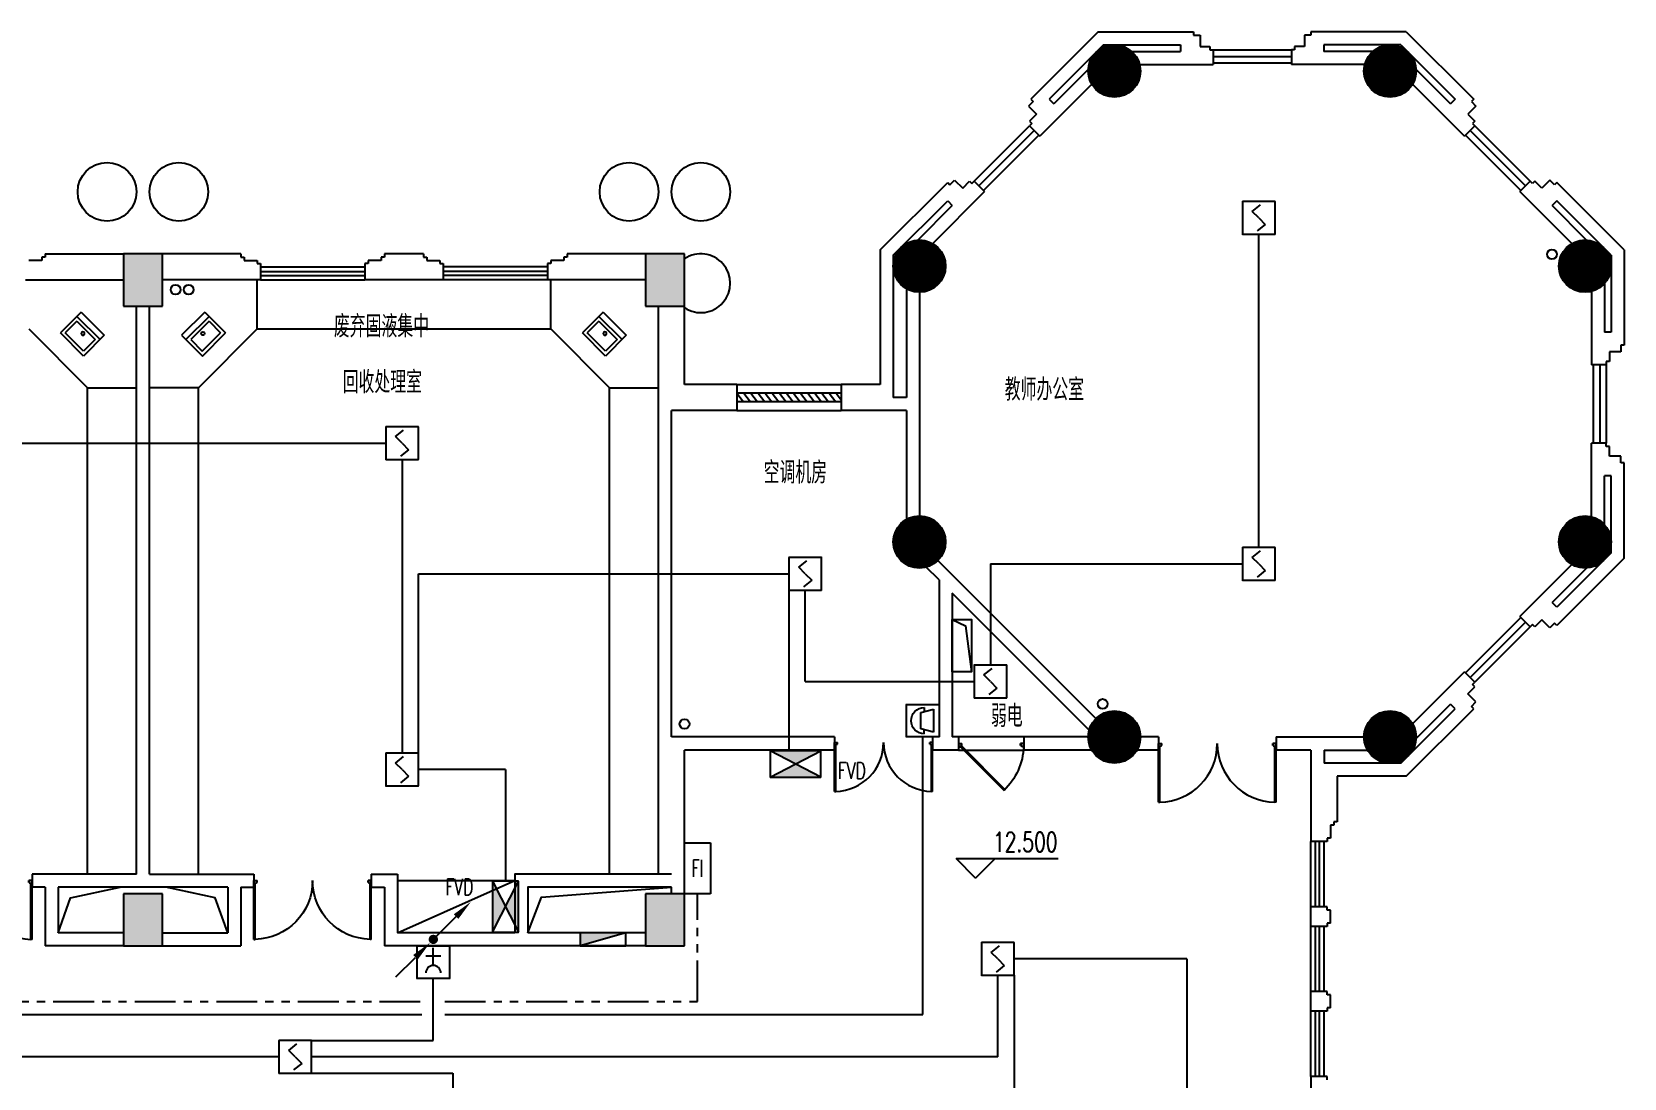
# Model space of a CAD drawing. Extents: x 190999 to 918899, y -200814 to 215286.
# Drawn here: x 618082 to 642484, y 9461 to 25486 of the extents above; entities that cross this region are included whole.
import ezdxf
from ezdxf.enums import TextEntityAlignment as Align

# ---------------------------------------------------------------- set-up
doc = ezdxf.new("R2010")
doc.units = 0
doc.header["$LTSCALE"] = 1000
doc.header["$MEASUREMENT"] = 0
doc.linetypes.add('PHANTOM2', pattern=[1.25, 0.625, -0.125, 0.125, -0.125, 0.125, -0.125])
for name, color, linetype in [('00-EQUIP', 3, 'Continuous'), ('00-LWIRE', 4, 'Continuous'), ('00-WIRE-4', 6, 'Continuous'), ('A-墙线', 2, 'Continuous'), ('A-外包装修', 250, 'Continuous'), ('A-外窗', 145, 'Continuous'), ('A-家具', 250, 'Continuous'), ('A-门', 167, 'Continuous'), ('COLUMN', 2, 'Continuous'), ('DIM_ELEV', 3, 'Continuous'), ('EQUIP_消火栓', 1, 'Continuous'), ('PUB_HATCH', 250, 'Continuous'), ('PUB_TEXT', 7, 'Continuous'), ('WALL', 2, 'Continuous'), ('WINDOW', 177, 'Continuous'), ('房间名称', 7, 'Continuous'), ('暖通-风-说明', 3, 'Continuous'), ('洞口线', 165, 'Continuous'), ('电井开洞', 97, 'Continuous'), ('雨水管', 151, 'Continuous')]:
    doc.layers.add(name, color=color, linetype=linetype)
doc.styles.add('_COMPLEX', font='COMPLEX.shx', dxfattribs={"width": 0.5})
doc.styles.add('_TCH_DIM', font='SIMPLEX', dxfattribs={"bigfont": 'GBCBIG'})
doc.styles.add('HZ-ZGBZ', font='romanc.shx', dxfattribs={"width": 0.65})
doc.styles.get("Standard").update_dxf_attribs({"font": 'simhei.ttf'})
doc.styles.add('XXK', font='romans.shx', dxfattribs={"width": 0.75, "bigfont": 'hzf.shx'})
doc.styles.add('zz-1', font='arial.ttf', dxfattribs={"width": 0.8})
doc.linetypes.add('BIG-DLINE', pattern='A,1,-0.15,["D",XXK,S=0.2,R=0,X=-0.1,Y=-0.09],-0.2', length=1.35)

# ---------------------------------------------------------------- blocks, each defined once
blk = doc.blocks.new('m1800')
at = {"layer": 'A-墙线'}
for p, q in [((-900, -100), (-900, 100)), ((900, -100), (900, 100))]:
    blk.add_line(p, q, dxfattribs=at)
at = {"layer": 'A-门'}
for p, q in [((-900, 900), (-900, 0)), ((-900, 900), (-880, 900)), ((-880, 900), (-880, 50)), ((880, 900), (880, 50)), ((900, 900), (880, 900)), ((900, 900), (900, 0)), ((-900, 50), (-870, 50)), ((-900, 0), (-850, 0)), ((-870, 50), (-870, 30)), ((-870, 30), (-850, 30)), ((-850, 30), (-850, 0)), ((850, 30), (850, 0)), ((870, 30), (850, 30)), ((900, 0), (850, 0)), ((870, 50), (870, 30)), ((900, 50), (870, 50))]:
    blk.add_line(p, q, dxfattribs=at)
for centre, start, end in [((-900, 0), 0, 88.7267), ((900, 0), 91.2733, 180)]:
    blk.add_arc(centre, 900, start, end, dxfattribs=at)
blk = doc.blocks.new('$TwtSys$00000434')
for p, q in [((-0.5, 0.5), (-0.5, -0.5)), ((-0.5, -0.5), (0.5, 0.5)), ((0.5, 0.5), (-0.5, 0.5)), ((0.5, -0.5), (0.5, 0.5)), ((-0.5, -0.5), (0.5, -0.5))]:
    blk.add_line(p, q)
blk.add_solid([(0.5, -0.5), (0.5, 0.5), (-0.5, -0.5)])
blk = doc.blocks.new('bfm01')
at = {"layer": 'A-墙线'}
for p, q in [((-200, 0), (0, 0)), ((-200, -1000), (0, -1000))]:
    blk.add_line(p, q, dxfattribs=at)
at = {"layer": 'A-门'}
for p, q in [((-200, -1000), (-200, 0)), ((-100, 0), (-100, -50)), ((-70, -50), (-100, -50)), ((-50, -30), (-70, -30)), ((-70, -30), (-70, -50)), ((-64, -44), (-50, -30)), ((-64, -44), (603, -711)), ((-50, 0), (-50, -30)), ((-50, -30), (617, -697)), ((0, 0), (0, -1000)), ((-70, -950), (-100, -950)), ((-100, -1000), (-100, -950)), ((-70, -970), (-70, -950)), ((-50, -970), (-70, -970)), ((-50, -1000), (-50, -970)), ((-50, -1000), (-100, -1000))]:
    blk.add_line(p, q, dxfattribs=at)
blk.add_arc((-100, 0), 1000, 272.866, 315.8103, dxfattribs=at)
blk = doc.blocks.new('$WINLIB2D$00000039')
at = {"color": 0}
for p, q in [((0.5, 0.5), (-0.5, 0.5)), ((-0.5, 0.167), (0.5, 0.167)), ((-0.384, -0.167), (-0.448, 0.167)), ((-0.316, -0.167), (-0.38, 0.167)), ((-0.248, -0.167), (-0.312, 0.167)), ((-0.18, -0.167), (-0.244, 0.167)), ((-0.112, -0.167), (-0.176, 0.167)), ((-0.044, -0.167), (-0.108, 0.167)), ((0.024, -0.167), (-0.04, 0.167)), ((0.092, -0.167), (0.028, 0.167)), ((0.16, -0.167), (0.096, 0.167)), ((0.228, -0.167), (0.164, 0.167)), ((0.296, -0.167), (0.232, 0.167)), ((0.364, -0.167), (0.3, 0.167)), ((0.432, -0.167), (0.368, 0.167)), ((0.5, -0.167), (0.436, 0.167)), ((-0.452, -0.167), (-0.5, 0.084)), ((-0.5, -0.167), (0.5, -0.167)), ((0.5, -0.5), (-0.5, -0.5))]:
    blk.add_line(p, q, dxfattribs=at)
blk = doc.blocks.new('_YZH')
blk.add_circle((0, 0), 0.5)
at = {"layer": 'PUB_HATCH', "const_width": 0.5}
blk.add_lwpolyline([(-0.25, 0, 1), (0.25, 0, 1)], format="xyb", close=True, dxfattribs=at)
blk = doc.blocks.new('$plan$00001609')
at = {"linetype": 'Continuous'}
for p, q in [((0, -251), (0, 251)), ((0, 251), (450, 251)), ((93, -251), (93, 251)), ((450, 251), (450, -251)), ((146, -199), (146, 199)), ((146, 199), (397, 199)), ((397, 199), (397, -199)), ((146, -199), (397, -199)), ((0, -251), (450, -251))]:
    blk.add_line(p, q, dxfattribs=at)
blk.add_line((238, 2), (238, 0))
blk.add_arc((212, 0), 26, 4.716, 0, dxfattribs=at)
at = {"style": 'zz-1'}
for tag in ['YSIZE', 'XSIZE']:
    blk.add_attdef(tag, (0, 0), '', height=0.5, dxfattribs=at)
blk = doc.blocks.new('_LINKPT1')
at = {"color": 0}
blk.add_line((0, 0), (0, 0), dxfattribs=at)
blk = doc.blocks.new('3S1KCGW2')
for p, q in [((0.5, 0.5), (-0.5, 0.5)), ((-0.5, 0.5), (-0.5, -0.5)), ((0.5, -0.5), (0.5, 0.5)), ((-0.2, 0.2), (0.05, 0.4)), ((0, 0), (-0.2, 0.2)), ((0, 0), (0.2, -0.2)), ((0.2, -0.2), (-0.05, -0.4)), ((-0.5, -0.5), (0.5, -0.5))]:
    blk.add_line(p, q)
at = {"const_width": 0.04, "flags": 128}
blk.add_lwpolyline([(-0.5, -0.5), (-0.5, 0.5), (0.5, 0.5), (0.5, -0.5)], close=True, dxfattribs=at)
at = {"xscale": 0.002, "yscale": 0.002, "zscale": 0.002}
for p in [(0, 0.5), (-0.5, 0), (0.5, 0), (0, -0.5)]:
    blk.add_blockref('_LINKPT1', p, dxfattribs=at)
at = {"flags": 9}
blk.add_attdef('A', (0, 0), '', height=0.00002, dxfattribs=at)
blk = doc.blocks.new('6H2NC6JJ')
for p, q in [((-0.78, 0.4), (0.78, -0.4)), ((0.78, 0.4), (-0.78, -0.4)), ((0.78, 0.4), (-0.78, 0.4)), ((-0.78, 0.4), (-0.78, -0.4)), ((0.78, -0.4), (0.78, 0.4)), ((-0.78, -0.4), (0.78, -0.4))]:
    blk.add_line(p, q)
at = {"const_width": 0.04}
blk.add_lwpolyline([(-0.78, 0.4), (-0.78, -0.4), (0.78, -0.4), (0.78, 0.4)], close=True, dxfattribs=at)
for points in [[(-0.78, 0.4), (0, 0), (0.78, 0.4)], [(-0.78, -0.4), (0.78, -0.4), (0, 0)]]:
    blk.add_solid(points)
at = {"xscale": 0.002, "yscale": 0.002, "zscale": 0.002}
for p in [(-0.78, 0), (0, 0.4), (0.78, 0), (0, -0.4)]:
    blk.add_blockref('_LINKPT1', p, dxfattribs=at)
at = {"flags": 9}
blk.add_attdef('A', (0, 0), '', height=0.00002, dxfattribs=at)
blk = doc.blocks.new('6A2EJEHE')
for p, q in [((0.78, 0.4), (-0.78, 0.4)), ((-0.78, 0.4), (-0.78, -0.4)), ((0.78, -0.4), (0.78, 0.4)), ((-0.78, -0.4), (0.78, -0.4))]:
    blk.add_line(p, q)
at = {"xscale": 0.002, "yscale": 0.002, "zscale": 0.002}
for p in [(-0.78, 0), (0, 0.4), (0.78, 0), (0, -0.4)]:
    blk.add_blockref('_LINKPT1', p, dxfattribs=at)
at = {"style": '_COMPLEX', "width": 0.6, "flags": 8}
blk.add_attdef('$TEXT$', text='', height=0.52, dxfattribs=at).set_placement((0, 0), align=Align.MIDDLE_CENTER)
at = {"flags": 9}
blk.add_attdef('A', (0, 0), '', height=0.00002, dxfattribs=at)
blk = doc.blocks.new('J62IR8YJ')
for p, q in [((-0.5, 1), (0.5, 1)), ((-0.5, 0), (-0.5, 1)), ((0.5, 1), (0.5, 0)), ((0, 0.598), (0, 0.06)), ((0.5, 0), (-0.5, 0)), ((-0.231, 0.312), (0.231, 0.312))]:
    blk.add_line(p, q)
at = {"const_width": 0.04, "flags": 128}
blk.add_lwpolyline([(-0.5, 0), (-0.5, 1), (0.5, 1), (0.5, 0)], close=True, dxfattribs=at)
blk.add_arc((0, 0.829), 0.231, 180, 0)
at = {"xscale": 0.002, "yscale": 0.00200000000000955, "zscale": 0.002}
for p in [(0, 1), (-0.5, 0.5), (0.5, 0.5), (0, 0)]:
    blk.add_blockref('_LINKPT1', p, dxfattribs=at)
at = {"flags": 9}
blk.add_attdef('A', (0, 0), '', height=0.00002, dxfattribs=at)
blk = doc.blocks.new('411UXEXY')
for p, q in [((0.5, 0.5), (-0.5, 0.5)), ((-0.5, 0.5), (-0.5, -0.5)), ((0.5, -0.5), (0.5, 0.5)), ((-0.25, 0.056), (-0.35, -0.333)), ((0.25, 0.056), (-0.25, 0.056)), ((0.35, -0.333), (0.25, 0.056)), ((-0.4, -0.044), (-0.276, -0.044)), ((-0.35, -0.333), (0.35, -0.333)), ((0.4, -0.044), (0.276, -0.044)), ((-0.5, -0.5), (0.5, -0.5))]:
    blk.add_line(p, q)
at = {"const_width": 0.04, "flags": 128}
blk.add_lwpolyline([(0.5, -0.5), (0.5, 0.5), (-0.5, 0.5), (-0.5, -0.5)], close=True, dxfattribs=at)
blk.add_arc((0, -0.044), 0.4, 0, 180)
at = {"xscale": 0.002, "yscale": 0.002, "zscale": 0.002}
for p in [(0, 0.5), (-0.5, 0), (0.5, 0), (0, -0.5)]:
    blk.add_blockref('_LINKPT1', p, dxfattribs=at)
at = {"flags": 9}
blk.add_attdef('A', (0, 0), '', height=0.00002, dxfattribs=at)
blk = doc.blocks.new('_WRLD1L')
for p, q in [((0.7, 0.7), (0, 0)), ((0.104, 0.104), (0.104, 0.104)), ((-0.104, -0.104), (-0.104, -0.104))]:
    blk.add_line(p, q)
at = {"const_width": 0.142}
blk.add_lwpolyline([(-0.071, 0, 1), (0.071, 0, 1)], format="xyb", close=True, dxfattribs=at)
blk.add_solid([(0.63, 0.77), (0.77, 0.63), (1.15, 1.15)])
at = {"width": 0.8, "flags": 9}
blk.add_attdef('A', (0, 0), '', height=0.00002, dxfattribs=at)
blk = doc.blocks.new('_WRLD10L')
for p, q in [((1.15, 1.15), (0.55, 0.55)), ((0.104, 0.104), (0.104, 0.104)), ((-0.104, -0.104), (-0.104, -0.104))]:
    blk.add_line(p, q)
at = {"const_width": 0.142}
blk.add_lwpolyline([(-0.071, 0, 1), (0.071, 0, 1)], format="xyb", close=True, dxfattribs=at)
blk.add_solid([(0.62, 0.48), (0.48, 0.62), (0.1, 0.1)])
at = {"width": 0.8, "flags": 9}
blk.add_attdef('A', (0, 0), '', height=0.00002, dxfattribs=at)

msp = doc.modelspace()

# ---------------------------------------------------------------- hatches: boundary and pattern name
at = {"layer": 'PUB_HATCH'}
for points in [[(619484.6, 21286.5), (620084.6, 21286.5), (620084.6, 22086.5), (619484.6, 22086.5)], [(627484.6, 21286.5), (628084.6, 21286.5), (628084.6, 22086.5), (627484.6, 22086.5)], [(619484.6, 11486.5), (620084.6, 11486.5), (620084.6, 12286.5), (619484.6, 12286.5)], [(627484.6, 11486.5), (628084.6, 11486.5), (628084.6, 12286.5), (627484.6, 12286.5)]]:
    msp.add_hatch(color=256, dxfattribs=at).paths.add_polyline_path(points)

# ---------------------------------------------------------------- linework, layer by layer
at = {"layer": '00-WIRE-4'}
for p, q in [((636884.6, 17586.5), (636884.6, 22386.5)), ((616080.9, 19186.5), (623505, 19186.5)), ((623755, 18936.5), (623755, 14436.5)), ((632772.3, 17336.5), (632772.3, 15786.9)), ((632772.3, 17336.5), (636634.6, 17336.5)), ((624005, 17186.5), (629684.6, 17186.5)), ((624005, 14436.5), (624005, 17186.5)), ((629684.6, 16936.5), (629684.6, 14486.5)), ((629934.6, 15536.9), (629934.6, 16936.5)), ((629934.6, 15536.9), (632522.3, 15536.9)), ((625340.1, 14186.5), (624005, 14186.5)), ((625340.1, 14186.5), (625340.1, 12476.5)), ((635784.6, 11286.5), (633134.6, 11286.5)), ((635784.6, 11286.5), (635784.6, 7136.5)), ((624234.6, 10036.5), (624234.6, 10986.5)), ((632884.6, 9786.5), (632884.6, 11036.5)), ((633134.6, 11036.5), (633134.6, 6976.5)), ((622367.9, 10036.5), (624234.6, 10036.5)), ((621867.9, 9786.5), (610834.6, 9786.5)), ((632884.6, 9786.5), (622367.9, 9786.5)), ((622367.9, 9536.5), (624534.6, 9536.5)), ((624534.6, 9536.5), (624534.6, 8586.5))]:
    msp.add_line(p, q, dxfattribs=at)
at = {"layer": '00-WIRE-4', "linetype": 'BIG-DLINE'}
for p, q in [((631734.6, 10436.5), (631734.6, 14686.5)), ((608409.9, 10436.5), (624059.6, 10436.5)), ((624409.6, 10436.5), (631734.6, 10436.5))]:
    msp.add_line(p, q, dxfattribs=at)
at = {"layer": '00-WIRE-4', "linetype": 'PHANTOM2'}
for p, q in [((628284.6, 10636.5), (628284.6, 12286.5)), ((608409.9, 10636.5), (624059.6, 10636.5)), ((624409.6, 10636.5), (628284.6, 10636.5))]:
    msp.add_line(p, q, dxfattribs=at)
at = {"layer": 'A-墙线'}
for p, q in [((634423.3, 25486.5), (633390.2, 24453.4)), ((634423.3, 25486.5), (635884.4, 25486.5)), ((635884.4, 25486.5), (635884.4, 25436.5)), ((635884.4, 25436.5), (635984.4, 25436.5)), ((635984.4, 25436.5), (635984.4, 25261.5)), ((637684.4, 25436.5), (637584.4, 25436.5)), ((637584.4, 25436.5), (637584.4, 25261.5)), ((639145.4, 25486.5), (637684.4, 25486.5)), ((637684.4, 25486.5), (637684.4, 25436.5)), ((639145.4, 25486.5), (640178.5, 24453.4)), ((634506.2, 25286.5), (633673.1, 24453.4)), ((634506.2, 25286.5), (635684.4, 25286.5)), ((634936.4, 25186.5), (635684.4, 25186.5)), ((635684.4, 25286.5), (635684.4, 25186.5)), ((635984.4, 25261.5), (636134.4, 25261.5)), ((636134.4, 25261.5), (636134.4, 25211.5)), ((636134.4, 25211.5), (636184.4, 25211.5)), ((636184.4, 25211.5), (636184.4, 24986.5)), ((637434.4, 25211.5), (637384.4, 25211.5)), ((637384.4, 25211.5), (637384.4, 24986.5)), ((637584.4, 25261.5), (637434.4, 25261.5)), ((637434.4, 25261.5), (637434.4, 25211.5)), ((639062.5, 25286.5), (637884.4, 25286.5)), ((637884.4, 25286.5), (637884.4, 25186.5)), ((638632.3, 25186.5), (637884.4, 25186.5)), ((639062.5, 25286.5), (639895.6, 24453.4)), ((634272.7, 24911.5), (633743.8, 24382.7)), ((635059.2, 24986.5), (636184.4, 24986.5)), ((638509.5, 24986.5), (637384.4, 24986.5)), ((639296.1, 24911.5), (639824.9, 24382.7)), ((634327.3, 24683.3), (633531.7, 23887.7)), ((639241.4, 24683.3), (640037, 23887.7)), ((633425.6, 24418), (633354.9, 24347.3)), ((633390.2, 24453.4), (633425.6, 24418)), ((633673.1, 24453.4), (633743.8, 24382.7)), ((639895.6, 24453.4), (639824.9, 24382.7)), ((640178.5, 24453.4), (640143.1, 24418)), ((640143.1, 24418), (640213.8, 24347.3)), ((633354.9, 24347.3), (633478.6, 24223.6)), ((633478.6, 24223.6), (633372.6, 24117.5)), ((640213.8, 24347.3), (640090.1, 24223.6)), ((640090.1, 24223.6), (640196.1, 24117.5)), ((633372.6, 24117.5), (633407.9, 24082.2)), ((633407.9, 24082.2), (633372.6, 24046.8)), ((633372.6, 24046.8), (633531.7, 23887.7)), ((640196.1, 24046.8), (640037, 23887.7)), ((640196.1, 24117.5), (640160.8, 24082.2)), ((640160.8, 24082.2), (640196.1, 24046.8)), ((632152.8, 23145.2), (632223.5, 23215.9)), ((632223.5, 23215.9), (632347.3, 23092.2)), ((632347.3, 23092.2), (632453.3, 23198.3)), ((632453.3, 23198.3), (632488.7, 23162.9)), ((632488.7, 23162.9), (632524, 23198.3)), ((632524, 23198.3), (632683.1, 23039.2)), ((641044.7, 23198.3), (640885.6, 23039.2)), ((641080, 23162.9), (641044.7, 23198.3)), ((641115.4, 23198.3), (641080, 23162.9)), ((641221.5, 23092.2), (641115.4, 23198.3)), ((641345.2, 23215.9), (641221.5, 23092.2)), ((641415.9, 23145.2), (641345.2, 23215.9)), ((631084.4, 22147.5), (632117.5, 23180.6)), ((631887.5, 22243.5), (632683.1, 23039.2)), ((632117.5, 23180.6), (632152.8, 23145.2)), ((641681.2, 22243.5), (640885.6, 23039.2)), ((641451.3, 23180.6), (641415.9, 23145.2)), ((642484.4, 22147.5), (641451.3, 23180.6)), ((631284.4, 22064.7), (632117.5, 22897.8)), ((631659.3, 22298.2), (632188.2, 22827)), ((632117.5, 22897.8), (632188.2, 22827)), ((641451.3, 22897.8), (641380.6, 22827)), ((641909.4, 22298.2), (641380.6, 22827)), ((642284.4, 22064.7), (641451.3, 22897.8)), ((618234.6, 21986.5), (618034.6, 21986.5)), ((618234.6, 22036.5), (618234.6, 21986.5)), ((618284.6, 22036.5), (618234.6, 22036.5)), ((618284.6, 22086.5), (619484.6, 22086.5)), ((618284.6, 22086.5), (618284.6, 22036.5)), ((621284.6, 22086.5), (620084.6, 22086.5)), ((621284.6, 22086.5), (621284.6, 22036.5)), ((621284.6, 22036.5), (621334.6, 22036.5)), ((621334.6, 22036.5), (621334.6, 21986.5)), ((621334.6, 21986.5), (621534.6, 21986.5)), ((621534.6, 21986.5), (621534.6, 21936.5)), ((623234.6, 21986.5), (623234.6, 21936.5)), ((623434.6, 21986.5), (623234.6, 21986.5)), ((623434.6, 22036.5), (623434.6, 21986.5)), ((623484.6, 22036.5), (623434.6, 22036.5)), ((624084.6, 22086.5), (623484.6, 22086.5)), ((623484.6, 22086.5), (623484.6, 22036.5)), ((624084.6, 22086.5), (624084.6, 22036.5)), ((624084.6, 22036.5), (624134.6, 22036.5)), ((624134.6, 22036.5), (624134.6, 21986.5)), ((624134.6, 21986.5), (624334.6, 21986.5)), ((624334.6, 21986.5), (624334.6, 21936.5)), ((626034.6, 21986.5), (626034.6, 21936.5)), ((626234.6, 21986.5), (626034.6, 21986.5)), ((626234.6, 22036.5), (626234.6, 21986.5)), ((626284.6, 22036.5), (626234.6, 22036.5)), ((627484.6, 22086.5), (626284.6, 22086.5)), ((626284.6, 22086.5), (626284.6, 22036.5)), ((631084.4, 22147.5), (631084.4, 20086.5)), ((631284.4, 22064.7), (631284.4, 19886.5)), ((642284.4, 22064.7), (642284.4, 20886.5)), ((642484.4, 22147.5), (642484.4, 20686.5)), ((621534.6, 21936.5), (621584.6, 21936.5)), ((621584.6, 21936.5), (621584.6, 21686.5)), ((623234.6, 21936.5), (623184.6, 21936.5)), ((623184.6, 21936.5), (623184.6, 21686.5)), ((624334.6, 21936.5), (624384.6, 21936.5)), ((624384.6, 21936.5), (624384.6, 21686.5)), ((626034.6, 21936.5), (625984.6, 21936.5)), ((625984.6, 21936.5), (625984.6, 21686.5)), ((617984.6, 21686.5), (619484.6, 21686.5)), ((621584.6, 21686.5), (620084.6, 21686.5)), ((624384.6, 21686.5), (623184.6, 21686.5)), ((627484.6, 21686.5), (625984.6, 21686.5)), ((631484.4, 21552.6), (631484.4, 19886.5)), ((631684.4, 21499), (631684.4, 18074)), ((641984.4, 21511.7), (641984.4, 20386.5)), ((642184.4, 21634.4), (642184.4, 20886.5)), ((619684.6, 12586.5), (619684.6, 21286.5)), ((619884.6, 12586.5), (619884.6, 21286.5)), ((627684.6, 12586.5), (627684.6, 21286.5)), ((628084.6, 20086.5), (628084.6, 21286.5)), ((642284.4, 20886.5), (642184.4, 20886.5)), ((642434.4, 20586.5), (642259.4, 20586.5)), ((642259.4, 20586.5), (642259.4, 20436.5)), ((642484.4, 20686.5), (642434.4, 20686.5)), ((642434.4, 20686.5), (642434.4, 20586.5)), ((642209.4, 20386.5), (641984.4, 20386.5)), ((642259.4, 20436.5), (642209.4, 20436.5)), ((642209.4, 20436.5), (642209.4, 20386.5)), ((631484.4, 19886.5), (631284.4, 19886.5)), ((627884.6, 14686.5), (627884.6, 19686.5)), ((631484.4, 19686.5), (631484.4, 18020.4)), ((641984.4, 18061.3), (641984.4, 19186.5)), ((642209.4, 19186.5), (641984.4, 19186.5)), ((642209.4, 19136.5), (642209.4, 19186.5)), ((642259.4, 19136.5), (642209.4, 19136.5)), ((642259.4, 18986.5), (642259.4, 19136.5)), ((642434.4, 18986.5), (642259.4, 18986.5)), ((642434.4, 18886.5), (642434.4, 18986.5)), ((642484.4, 18886.5), (642434.4, 18886.5)), ((642484.4, 17425.5), (642484.4, 18886.5)), ((642184.4, 17938.6), (642184.4, 18686.5)), ((642284.4, 18686.5), (642184.4, 18686.5)), ((642284.4, 17508.3), (642284.4, 18686.5)), ((634389.2, 14969.4), (631966.8, 17391.7)), ((641681.2, 17329.4), (640885.6, 16533.8)), ((642284.4, 17508.3), (641451.3, 16675.2)), ((642484.4, 17425.5), (641451.3, 16392.4)), ((631984.6, 17091.2), (631784.6, 17291.2)), ((631984.6, 17091.2), (631984.6, 14686.5)), ((641909.4, 17274.8), (641380.6, 16745.9)), ((634285.6, 14790.1), (632184.6, 16891.2)), ((632184.6, 16891.2), (632184.6, 14686.5)), ((641451.3, 16675.2), (641380.6, 16745.9)), ((641044.7, 16374.7), (640885.6, 16533.8)), ((641080, 16410), (641044.7, 16374.7)), ((641115.4, 16374.7), (641080, 16410)), ((641221.5, 16480.8), (641115.4, 16374.7)), ((641345.2, 16357), (641221.5, 16480.8)), ((641415.9, 16427.7), (641345.2, 16357)), ((641451.3, 16392.4), (641415.9, 16427.7)), ((639241.4, 14889.6), (640037, 15685.3)), ((640196.1, 15526.2), (640037, 15685.3)), ((640090.1, 15349.4), (640196.1, 15455.5)), ((640160.8, 15490.8), (640196.1, 15526.2)), ((640196.1, 15455.5), (640160.8, 15490.8)), ((639296.1, 14661.4), (639824.9, 15190.3)), ((639895.6, 15119.6), (639824.9, 15190.3)), ((640213.8, 15225.6), (640090.1, 15349.4)), ((640143.1, 15154.9), (640213.8, 15225.6)), ((640178.5, 15119.6), (640143.1, 15154.9)), ((639062.5, 14286.5), (639895.6, 15119.6)), ((639145.4, 14086.5), (640178.5, 15119.6)), ((630384.6, 14686.5), (627884.6, 14686.5)), ((630384.6, 14686.5), (630384.6, 14486.5)), ((631984.6, 14686.5), (631884.6, 14686.5)), ((631884.6, 14686.5), (631884.6, 14486.5)), ((632284.6, 14686.5), (632184.6, 14686.5)), ((632284.6, 14686.5), (632284.6, 14486.5)), ((634272, 14686.5), (633284.6, 14686.5)), ((633284.6, 14686.5), (633284.6, 14486.5)), ((635349, 14686.5), (635072, 14686.5)), ((637149, 14686.5), (638497.1, 14686.5)), ((637149, 14686.5), (637149, 14486.5)), ((628084.6, 12286.5), (628084.6, 14486.5)), ((630384.6, 14486.5), (628084.6, 14486.5)), ((632284.6, 14486.5), (631884.6, 14486.5)), ((634325.6, 14486.5), (633284.6, 14486.5)), ((635349, 14486.5), (635018.4, 14486.5)), ((637684.6, 14486.5), (637149, 14486.5)), ((637684.6, 14486.5), (637684.6, 13086.5)), ((637884.6, 14486.5), (638550.4, 14486.5)), ((637884.6, 14486.5), (637884.6, 14286.5)), ((639062.5, 14286.5), (637884.6, 14286.5)), ((638084.6, 14086.5), (638084.6, 13386.5)), ((639145.4, 14086.5), (638084.6, 14086.5)), ((638034.6, 13336.5), (637984.6, 13336.5)), ((637984.6, 13336.5), (637984.6, 13136.5)), ((638084.6, 13386.5), (638034.6, 13386.5)), ((638034.6, 13386.5), (638034.6, 13336.5)), ((637934.6, 13086.5), (637684.6, 13086.5)), ((637934.6, 13136.5), (637934.6, 13086.5)), ((637984.6, 13136.5), (637934.6, 13136.5)), ((619684.6, 12586.5), (618084.6, 12586.5)), ((619884.6, 12586.5), (621484.6, 12586.5)), ((623284.6, 12586.5), (623684.6, 12586.5)), ((623684.6, 12586.5), (623684.6, 11686.5)), ((618284.6, 12386.5), (618084.6, 12386.5)), ((618284.6, 12386.5), (618284.6, 11486.5)), ((621084.6, 12386.5), (618484.6, 12386.5)), ((618484.6, 12386.5), (618484.6, 11686.5)), ((621084.6, 12386.5), (621084.6, 11686.5)), ((621284.6, 12386.5), (621484.6, 12386.5)), ((621284.6, 12386.5), (621284.6, 11486.5)), ((623284.6, 12386.5), (623484.6, 12386.5)), ((623484.6, 12386.5), (623484.6, 11486.5)), ((627884.6, 12286.5), (627884.6, 12386.5)), ((637684.6, 11786.5), (637684.6, 12086.5)), ((637934.6, 12086.5), (637684.6, 12086.5)), ((637934.6, 12036.5), (637934.6, 12086.5)), ((637984.6, 12036.5), (637934.6, 12036.5)), ((637984.6, 11836.5), (637984.6, 12036.5)), ((637934.6, 11786.5), (637684.6, 11786.5)), ((637934.6, 11836.5), (637934.6, 11786.5)), ((637984.6, 11836.5), (637934.6, 11836.5)), ((619484.6, 11486.5), (618284.6, 11486.5)), ((619484.6, 11686.5), (618484.6, 11686.5)), ((620084.6, 11686.5), (621084.6, 11686.5)), ((620084.6, 11486.5), (621284.6, 11486.5)), ((627484.6, 11486.5), (623484.6, 11486.5)), ((625484.6, 11686.5), (623684.6, 11686.5)), ((627484.6, 11686.5), (625684.6, 11686.5)), ((637684.6, 10486.5), (637684.6, 10786.5)), ((637934.6, 10786.5), (637684.6, 10786.5)), ((637934.6, 10736.5), (637934.6, 10786.5)), ((637984.6, 10736.5), (637934.6, 10736.5)), ((637934.6, 10536.5), (637934.6, 10486.5)), ((637984.6, 10536.5), (637934.6, 10536.5)), ((637984.6, 10536.5), (637984.6, 10736.5)), ((637934.6, 10486.5), (637684.6, 10486.5)), ((637684.6, 9486.5), (637684.6, 8086.5)), ((637934.6, 9486.5), (637684.6, 9486.5)), ((637934.6, 9436.5), (637934.6, 9486.5))]:
    msp.add_line(p, q, dxfattribs=at)
for points in [[(627884.6, 12586.5), (625484.6, 12586.5), (625484.6, 11686.5)], [(627884.6, 12386.5), (625684.6, 12386.5), (625684.6, 11686.5)]]:
    msp.add_lwpolyline(points, dxfattribs=at)
at = {"layer": 'A-外包装修'}
for centre in [(619234.6, 23036.5), (620334.6, 23036.5), (627234.6, 23036.5), (628334.6, 23036.5)]:
    msp.add_circle(centre, 450, dxfattribs=at)
msp.add_arc((628334.6, 21636.5), 450, 236.25101, 123.74899, dxfattribs=at)
at = {"layer": 'A-外窗'}
for p, q in [((636184.4, 25211.5), (637384.4, 25211.5)), ((636184.4, 25111.5), (637384.4, 25111.5)), ((636184.4, 25011.5), (637384.4, 25011.5)), ((632524, 23198.3), (633372.6, 24046.8)), ((632594.7, 23127.6), (633443.3, 23976.1)), ((640974, 23127.6), (640125.4, 23976.1)), ((641044.7, 23198.3), (640196.1, 24046.8)), ((632665.5, 23056.9), (633514, 23905.4)), ((640903.3, 23056.9), (640054.7, 23905.4)), ((621584.6, 21886.5), (623184.6, 21886.5)), ((621584.6, 21816.5), (623184.6, 21816.5)), ((621584.6, 21756.5), (623184.6, 21756.5)), ((625984.6, 21886.5), (624384.6, 21886.5)), ((625984.6, 21816.5), (624384.6, 21816.5)), ((625984.6, 21756.5), (624384.6, 21756.5)), ((621584.6, 21686.5), (623184.6, 21686.5)), ((625984.6, 21686.5), (624384.6, 21686.5)), ((642009.4, 20386.5), (642009.4, 19186.5)), ((642109.4, 20386.5), (642109.4, 19186.5)), ((642209.4, 20386.5), (642209.4, 19186.5)), ((640903.3, 16516.1), (640054.7, 15667.6)), ((640974, 16445.4), (640125.4, 15596.9)), ((641044.7, 16374.7), (640196.1, 15526.2)), ((637684.6, 12086.5), (637684.6, 13086.5)), ((637754.6, 12086.5), (637754.6, 13086.5)), ((637814.6, 12086.5), (637814.6, 13086.5)), ((637884.6, 12086.5), (637884.6, 13086.5)), ((637684.6, 10786.5), (637684.6, 11786.5)), ((637754.6, 10786.5), (637754.6, 11786.5)), ((637814.6, 10786.5), (637814.6, 11786.5)), ((637884.6, 10786.5), (637884.6, 11786.5)), ((637684.6, 9486.5), (637684.6, 10486.5)), ((637754.6, 9486.5), (637754.6, 10486.5)), ((637814.6, 9486.5), (637814.6, 10486.5)), ((637884.6, 9486.5), (637884.6, 10486.5))]:
    msp.add_line(p, q, dxfattribs=at)
at = {"layer": 'A-家具'}
for p, q in [((621534.6, 20936.5), (621534.6, 21686.5)), ((626034.6, 20936.5), (626034.6, 21686.5)), ((618034.6, 20936.5), (618934.6, 20036.5)), ((621534.6, 20936.5), (620634.6, 20036.5)), ((621534.6, 20936.5), (626034.6, 20936.5)), ((626034.6, 20936.5), (626934.6, 20036.5)), ((618934.6, 12586.5), (618934.6, 20036.5)), ((618934.6, 20036.5), (619684.6, 20036.5)), ((620634.6, 20036.5), (619884.6, 20036.5)), ((620634.6, 12586.5), (620634.6, 20036.5)), ((626934.6, 12586.5), (626934.6, 20036.5)), ((626934.6, 20036.5), (627684.6, 20036.5)), ((623684.6, 12486.5), (625484.6, 12486.5)), ((623684.6, 11686.5), (625484.6, 12486.5))]:
    msp.add_line(p, q, dxfattribs=at)
at = {"layer": 'COLUMN'}
for p, q in [((620084.6, 22086.5), (619484.6, 22086.5)), ((619484.6, 22086.5), (619484.6, 21286.5)), ((620084.6, 21286.5), (620084.6, 22086.5)), ((628084.6, 22086.5), (627484.6, 22086.5)), ((627484.6, 22086.5), (627484.6, 21286.5)), ((628084.6, 21286.5), (628084.6, 22086.5)), ((619484.6, 21286.5), (620084.6, 21286.5)), ((627484.6, 21286.5), (628084.6, 21286.5)), ((620084.6, 12286.5), (619484.6, 12286.5)), ((619484.6, 12286.5), (619484.6, 11486.5)), ((620084.6, 11486.5), (620084.6, 12286.5)), ((628084.6, 12286.5), (627484.6, 12286.5)), ((627484.6, 12286.5), (627484.6, 11486.5)), ((628084.6, 11486.5), (628084.6, 12286.5)), ((619484.6, 11486.5), (620084.6, 11486.5)), ((627484.6, 11486.5), (628084.6, 11486.5))]:
    msp.add_line(p, q, dxfattribs=at)
at = {"layer": 'DIM_ELEV'}
for p, q in [((632545.6, 12525.1), (632245.6, 12825.1)), ((632245.6, 12825.1), (633810.6, 12825.1)), ((632545.6, 12525.1), (632845.6, 12825.1))]:
    msp.add_line(p, q, dxfattribs=at)
at = {"layer": 'WALL'}
for p, q in [((628884.6, 20086.5), (628084.6, 20086.5)), ((628884.6, 20086.5), (628884.6, 19686.5)), ((631084.4, 20086.5), (630484.6, 20086.5)), ((630484.6, 20086.5), (630484.6, 19686.5)), ((628884.6, 19686.5), (627884.6, 19686.5)), ((631484.4, 19686.5), (630484.6, 19686.5))]:
    msp.add_line(p, q, dxfattribs=at)
at = {"layer": '洞口线', "ltscale": 2}
for points in [[(618484.6, 11686.5), (618676.2, 12225.5), (619434.6, 12386.5)], [(621084.6, 11686.5), (620892.9, 12225.5), (620134.6, 12386.5)], [(625684.6, 11686.5), (625894.8, 12234.2), (627884.6, 12386.5)]]:
    msp.add_lwpolyline(points, dxfattribs=at)
at = {"layer": '电井开洞', "color": 4}
msp.add_lwpolyline([(632184.6, 16486.5), (632484.6, 16486.5), (632484.6, 15686.5), (632184.6, 15686.5)], close=True, dxfattribs=at)
at = {"layer": '电井开洞'}
msp.add_lwpolyline([(632184.6, 16486.5), (632389.9, 16387.9), (632484.6, 15686.5)], dxfattribs=at)
at = {"layer": '雨水管'}
for centre in [(641377.3, 22079.3), (620284.6, 21536.5), (620484.6, 21536.5), (634491.6, 15193.5), (628084.6, 14886.5)]:
    msp.add_circle(centre, 75, dxfattribs=at)

# ---------------------------------------------------------------- block references
at = {"layer": '00-EQUIP', "xscale": 500, "yscale": 500, "zscale": 500}
for p in [(636884.6, 22636.5), (623755, 19186.5), (636884.6, 17336.5), (629934.6, 17186.5), (632772.3, 15536.9), (623755, 14186.5), (632884.6, 11286.5), (622117.9, 9786.5)]:
    msp.add_blockref('3S1KCGW2', p, dxfattribs=at)
at = {"layer": '00-EQUIP', "yscale": 500, "zscale": 500}
for name, p, xscale, rotation in [('411UXEXY', (631734.6, 14936.5), -500, 90), ('6H2NC6JJ', (629784.6, 14272.1), 500, 180), ('6H2NC6JJ', (625340.1, 12086.5), 500, 90), ('J62IR8YJ', (624234.6, 11486.5), 500, 180)]:
    msp.add_blockref(name, p, dxfattribs=dict(at, xscale=xscale, rotation=rotation))
at = {"layer": '00-EQUIP'}
ref = msp.add_blockref('6A2EJEHE', (628284.6, 12676.5), dxfattribs=dict(at, xscale=-500, yscale=500, zscale=500, rotation=90))
ref.add_attrib('$TEXT$', 'FI', dxfattribs={"layer": '0', "height": 260, "style": '_COMPLEX', "width": 0.6, "flags": 8}).set_placement((628284.6, 12676.5), align=Align.MIDDLE_CENTER)
at = {"layer": '00-LWIRE', "xscale": 500, "yscale": 500, "zscale": 500}
msp.add_blockref('_WRLD1L', (624234.6, 11586.5), dxfattribs=at)
at = {"layer": '00-LWIRE', "xscale": 500, "yscale": 500, "zscale": 500, "rotation": 180}
msp.add_blockref('_WRLD10L', (624235, 11586.5), dxfattribs=at)
at = {"layer": 'A-家具', "rotation": 225}
for p in [(619014.9, 21016.8), (627014.9, 21016.8)]:
    msp.add_blockref('$plan$00001609', p, dxfattribs=at)
at = {"layer": 'A-家具', "yscale": -1, "rotation": 315}
msp.add_blockref('$plan$00001609', (620554.2, 21016.8), dxfattribs=at)
at = {"layer": 'A-门', "xscale": 0.8333333332557231, "yscale": 0.8333333332557231, "zscale": 0.8333333333333334, "rotation": 180}
msp.add_blockref('m1800', (631134.6, 14603.2), dxfattribs=at)
at = {"layer": 'A-门', "xscale": -1}
for name, p, rotation in [('bfm01', (632284.6, 14486.5), 90), ('m1800', (622384.6, 12486.5), 180)]:
    msp.add_blockref(name, p, dxfattribs=dict(at, rotation=rotation))
at = {"layer": 'A-门', "rotation": 180}
for p in [(636249, 14586.5), (636249, 14586.5), (617184.6, 12486.5)]:
    msp.add_blockref('m1800', p, dxfattribs=at)
at = {"layer": 'COLUMN', "xscale": 800, "yscale": 800, "zscale": 800}
for p in [(634671.9, 24886.5), (638896.8, 24886.5), (631684.4, 21899), (641884.4, 21899), (631684.4, 17674), (641884.4, 17674), (634671.9, 14686.5), (638896.8, 14686.5)]:
    msp.add_blockref('_YZH', p, dxfattribs=at)
at = {"layer": 'EQUIP_消火栓', "xscale": 700, "yscale": 200, "zscale": 700, "rotation": 180}
msp.add_blockref('$TwtSys$00000434', (626834.6, 11586.5), dxfattribs=at)
at = {"layer": 'WINDOW', "xscale": -1600, "yscale": -400, "zscale": 1600}
msp.add_blockref('$WINLIB2D$00000039', (629684.6, 19886.5), dxfattribs=at)

# ---------------------------------------------------------------- texts
at = {"layer": 'PUB_TEXT', "style": '_TCH_DIM', "width": 0.705882}
msp.add_text('12.500', height=297.5, dxfattribs=at).set_placement((632810.6, 12930))
at = {"layer": '房间名称', "style": '_TCH_DIM'}
for s, p in [('废弃固液集中', (622711.5, 20806.7)), ('回收处理室', (622845.6, 19952.1)), ('教师办公室', (632992.1, 19838.7)), ('空调机房', (629296.8, 18568.4)), ('弱电', (632780.3, 14840.2))]:
    msp.add_text(s, height=337.59, dxfattribs=at).set_placement(p)
at = {"layer": '暖通-风-说明', "style": 'HZ-ZGBZ', "width": 0.7}
for p in [(630435.8, 14045.3), (624420.4, 12266.1)]:
    msp.add_text('FVD', height=250, dxfattribs=at).set_placement(p)

doc.saveas('drawing.dxf')
